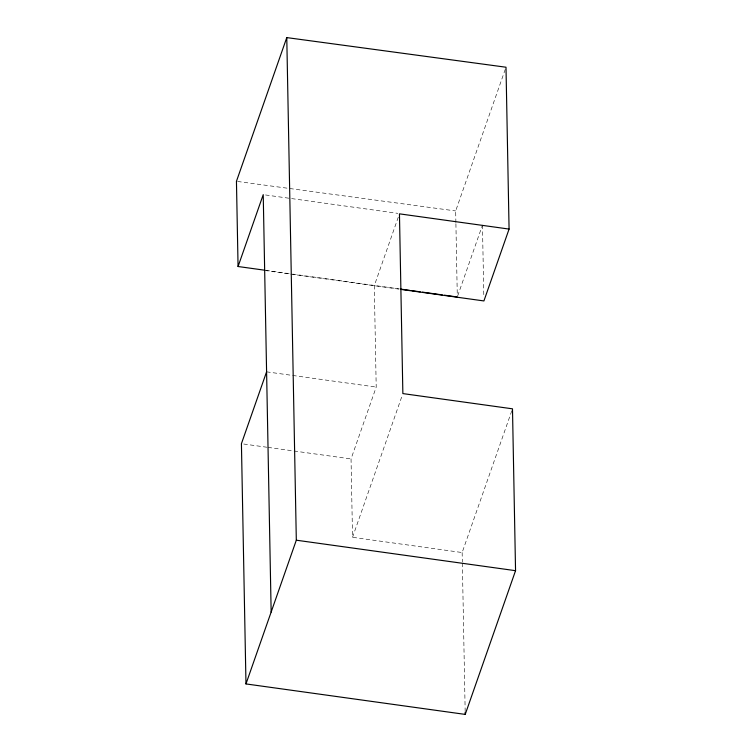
<?xml version="1.0" encoding="UTF-8"?>
<svg xmlns="http://www.w3.org/2000/svg" width="752" height="752" viewBox="0 0 752 752"><rect width="100%" height="100%" fill="white"/><g stroke="black" fill="none" stroke-linecap="round" stroke-linejoin="round"><path stroke-width="0.56" stroke-dasharray="3.76 2.82" d="M398.287 217.159L374.289 285.704L376.207 387.073L351.043 458.936L352.538 537.304L462.151 552.541L512.093 409.934M455.891 222.573L455.674 210.945L505.617 68.329M352.538 537.304L402.48 394.697M457.695 295.874L482.079 226.23M237.604 181.476L455.674 210.945M265.541 194.965L397.789 213.352M265.898 270.372L291.419 273.925M292.584 274.085L399.303 288.918M264.666 270.466L399.669 289.229M266.584 371.836L376.207 387.073M243.733 444.018L266.81 447.224M267.966 447.384L351.043 458.936M482.464 225.121L483.837 297.444M455.909 223.739L457.263 294.662M462.151 552.541L462.33 561.932M462.358 563.098L465.159 710.884"/><path stroke-width="1.13" d="M400.825 289.388L483.912 300.941L509.076 229.078L506.002 67.229L286.775 37.6L236.448 181.317L238.064 266.509L264.742 270.212M238.064 266.509L263.228 194.646L271.152 612.062M266.584 371.836L241.42 443.699L245.979 683.925L465.225 714.4L515.552 570.683L512.488 408.825L402.865 393.587L399.453 213.841L509.076 229.078M245.979 683.925L296.316 540.199L286.775 37.6M400.459 289.078L409.746 290.375M412.058 290.695L420.18 291.823M422.502 292.143L442.223 294.887M444.545 295.207L457.301 296.984M296.316 540.199L515.552 570.683M465.187 712.05L465.225 714.4"/></g></svg>
